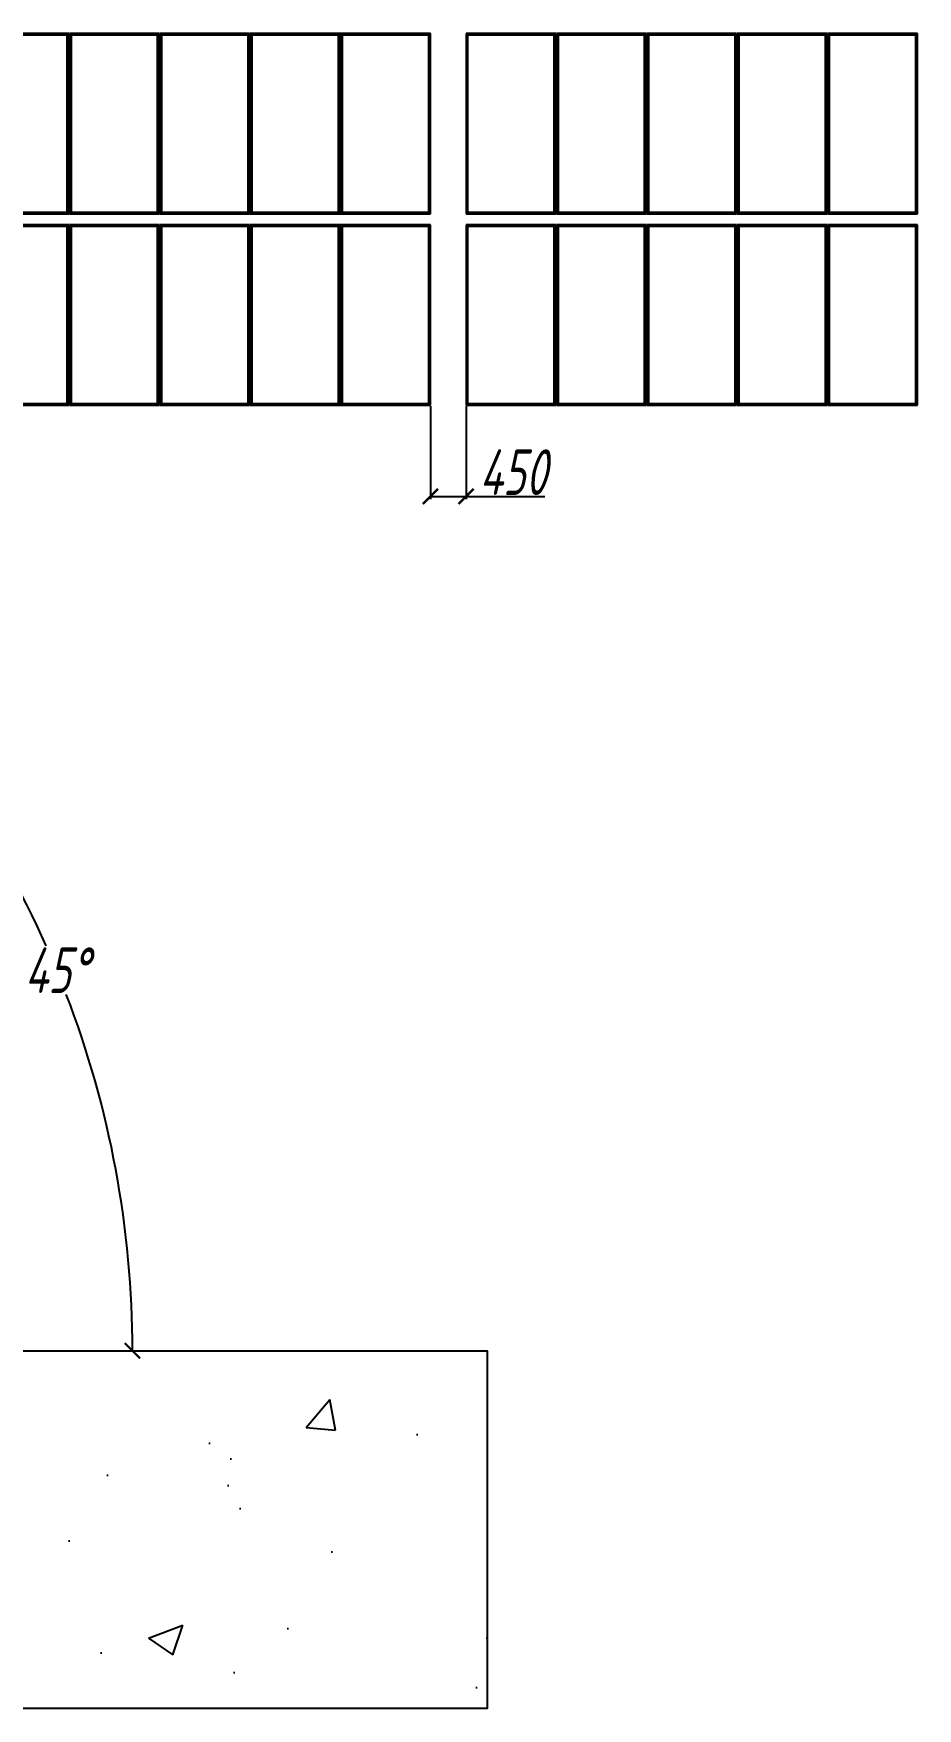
# Model space of a CAD drawing. Header units: millimetres. Extents: x -962 to 79815, y -55582 to 115780.
# Drawn here: x 21307 to 32473, y -42533 to -21365 of the extents above; entities that cross this region are included whole.
import ezdxf

# ---------------------------------------------------------------- set-up
doc = ezdxf.new("R2010")
doc.units = ezdxf.units.MM
doc.layers.add('01-Dimension', color=4, linetype='Continuous')
doc.styles.add('GreenexSolar', font='gbeitc.shx', dxfattribs={"width": 0.8, "height": 576.977143})
doc.dimstyles.new('GreenexSolar', dxfattribs={"dimtxt": 3, "dimasz": 1, "dimexe": 0.18, "dimexo": 0.0625, "dimgap": 0.09, "dimtad": 1, "dimtih": 1, "dimtoh": 1, "dimdec": 0, "dimzin": 0, "dimdsep": 46, "dimtxsty": 'GreenexSolar', "dimblk": 'ARCHTICK', "dimcen": 0.09, "dimclrd": 4, "dimclre": 4, "dimclrt": 3, "dimadec": 0, "dimazin": 0, "dimtfac": 1, "dimtdec": 4, "dimtofl": 0, "dimtmove": 0, "dimatfit": 3, "dimfxl": 1, "dimtolj": 1, "dimtzin": 0, "dimarcsym": 0})

# ---------------------------------------------------------------- blocks, each defined once
blk = doc.blocks.new('*U115')
at = {"color": 7, "linetype": 'Continuous', "lineweight": 25}
for p, q in [((-567, 2348), (-567, 70)), ((567, 2348), (-567, 2348)), ((-550, 87), (-550, 2331)), ((-550, 2331), (550, 2331)), ((-550, 2331), (-547, 2328)), ((550, 2331), (547, 2328)), ((550, 2331), (550, 87)), ((567, 70), (567, 2348)), ((-547, 2328), (-547, 90)), ((547, 2328), (-547, 2328)), ((547, 90), (547, 2328)), ((-567, 70), (567, 70)), ((-547, 90), (-550, 87)), ((550, 87), (-550, 87)), ((-547, 90), (547, 90)), ((547, 90), (550, 87)), ((-567, -70), (-567, -2348)), ((567, -70), (-567, -70)), ((-550, -2331), (-550, -87)), ((-550, -87), (-547, -90)), ((-550, -87), (550, -87)), ((-547, -90), (-547, -2328)), ((547, -90), (-547, -90)), ((550, -87), (547, -90)), ((547, -2328), (547, -90)), ((550, -87), (550, -2331)), ((567, -2348), (567, -70)), ((-547, -2328), (-550, -2331)), ((-547, -2328), (547, -2328)), ((547, -2328), (550, -2331)), ((-567, -2348), (567, -2348)), ((550, -2331), (-550, -2331))]:
    blk.add_line(p, q, dxfattribs=at)
blk = doc.blocks.new('_ArchTick')
at = {"color": 0, "linetype": 'ByBlock', "const_width": 0.15}
blk.add_lwpolyline([(-0.5, -0.5), (0.5, 0.5)], dxfattribs=at)
blk = doc.blocks.new('*D205')
at = {"layer": '01-Dimension', "color": 4, "lineweight": -2, "transparency": 16777216}
for p, q in [((26321, -26073), (26321, -27250)), ((26771, -26073), (26771, -27250)), ((26321, -27215), (26771, -27215)), ((26771, -27215), (27767, -27215))]:
    blk.add_line(p, q, dxfattribs=at)
at = {"layer": 'Defpoints', "color": 0, "transparency": 16777216}
for p in [(26321, -26061), (26771, -26061), (26771, -27215)]:
    blk.add_point(p, dxfattribs=at)
at = {"layer": '01-Dimension', "color": 4, "lineweight": -2, "transparency": 16777216, "xscale": 192.3257142857143, "yscale": 192.3257142857143, "zscale": 192.3257142857143, "rotation": 180}
blk.add_blockref('_ArchTick', (26321, -27215), dxfattribs=at)
at = {"layer": '01-Dimension', "color": 4, "lineweight": -2, "transparency": 16777216, "xscale": 192.3257142857143, "yscale": 192.3257142857143, "zscale": 192.3257142857143}
blk.add_blockref('_ArchTick', (26771, -27215), dxfattribs=at)
at = {"layer": '01-Dimension', "color": 3, "transparency": 16777216, "insert": (27365, -26909), "char_height": 577, "attachment_point": 5, "style": 'GreenexSolar'}
blk.add_mtext('\\A1;450', dxfattribs=at)
blk = doc.blocks.new('*D174')
at = {"layer": '01-Dimension', "color": 4, "lineweight": -2, "transparency": 16777216}
for start, end in [(24.0174, 45), (0, 20.99907)]:
    blk.add_arc((13271, -35036.7), 5133, start, end, dxfattribs=at)
at = {"layer": 'Defpoints', "color": 0, "transparency": 16777216}
for p in [(16900.6, -31407.2), (18229.1, -33708.2), (13271, -35036.7), (13271, -35036.7), (18404, -35036.7)]:
    blk.add_point(p, dxfattribs=at)
at = {"layer": '01-Dimension', "color": 4, "lineweight": -2, "transparency": 16777216, "xscale": 78.54582712711982, "yscale": 78.54582712711982, "zscale": 78.54582712711982}
for p, rotation in [((16900.6, -31407.2), 135), ((18404, -35036.7), 270)]:
    blk.add_blockref('_ArchTick', p, dxfattribs=dict(at, rotation=rotation))
at = {"layer": '01-Dimension', "color": 3, "transparency": 16777216, "insert": (18013.2, -33072.4), "char_height": 235.64, "attachment_point": 5, "style": 'GreenexSolar'}
blk.add_mtext('\\A1;45°', dxfattribs=at)
blk = doc.blocks.new('00-Greenex-侧视总图-Ext', base_point=(15537.4, -32982.5))
h = blk.add_hatch()
h.set_pattern_fill('AR-CONC', color=256, scale=10, style=0)
h.paths.add_polyline_path([(10841.4, -35036.7), (20233.4, -35036.7), (20233.4, -36882.9), (10841.4, -36882.9)])
blk.add_lwpolyline([(10841.4, -35036.7), (20233.4, -35036.7), (20233.4, -36882.9), (10841.4, -36882.9)], close=True)
at = {"layer": '01-Dimension'}
dim = blk.add_angular_dim_2l(base=(18229.1, -33708.2), line1=((13271, -35036.7), (18404, -35036.7)), line2=((13271, -35036.7), (16900.6, -31407.2)), dimstyle='GreenexSolar', override={"dimscale": 78.545827}, dxfattribs=at)
dim.commit()
dim.dimension.update_dxf_attribs({"geometry": '*D174', "text_midpoint": (18013.2, -33072.4)})

msp = doc.modelspace()

# ---------------------------------------------------------------- block references
for p in [(21185.8, -23713.2), (22327.8, -23713.2), (23469.8, -23713.2), (24611.8, -23713.2), (25753.8, -23713.2), (27337.8, -23713.2), (28479.8, -23713.2), (29621.8, -23713.2), (30763.8, -23713.2), (31905.8, -23713.2)]:
    msp.add_blockref('*U115', p)
at = {"xscale": 2.448579654963099, "yscale": 2.448579654963099, "zscale": 2.448579654963099}
msp.add_blockref('00-Greenex-侧视总图-Ext', (15537.4, -32982.5), dxfattribs=at)

# ---------------------------------------------------------------- dimensions: what is measured, and where the dimension line sits
at = {"layer": '01-Dimension'}
dim = msp.add_linear_dim(base=(26770.8, -27215.2), p1=(26320.8, -26061.2), p2=(26770.8, -26061.2), dimstyle='GreenexSolar', override={"dimscale": 192.325714}, dxfattribs=at)
dim.commit()
dim.dimension.update_dxf_attribs({"geometry": '*D205', "text_midpoint": (27365.1, -26909.4)})

doc.saveas('drawing.dxf')
